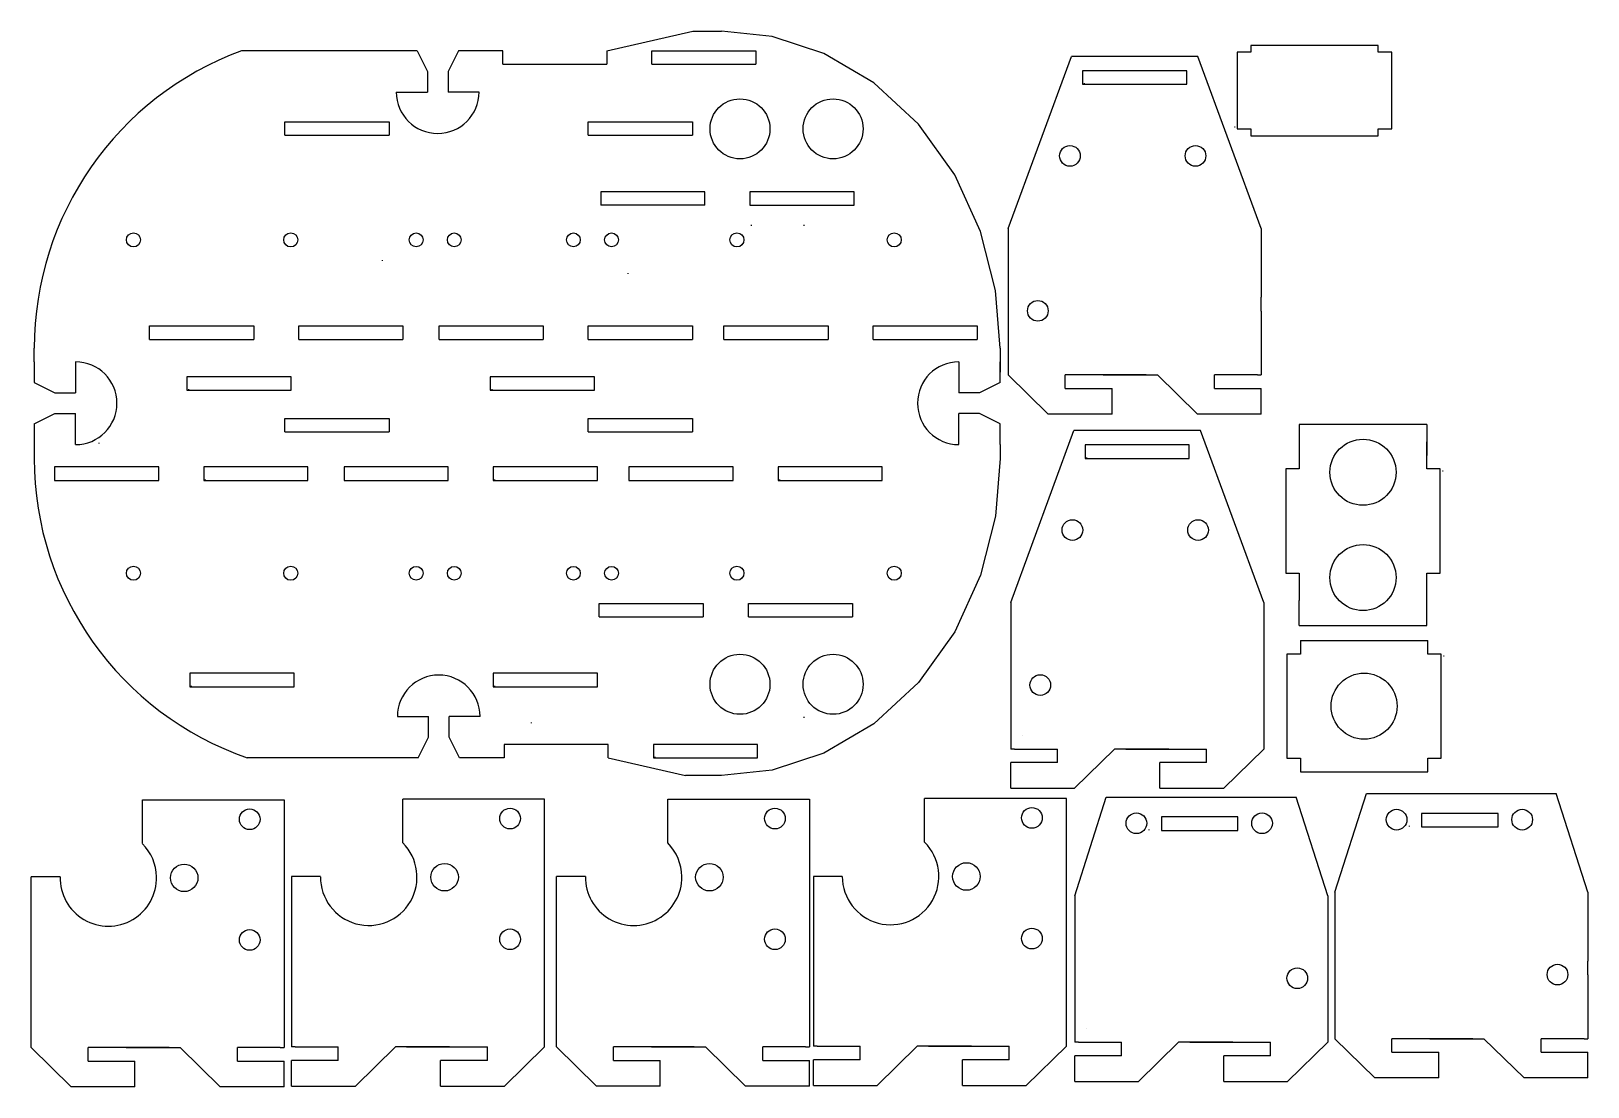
# Model space of a CAD drawing. Extents: x 1 to 227, y 2 to 155.
import ezdxf

# ---------------------------------------------------------------- set-up
doc = ezdxf.new("R2010")
doc.units = 0
doc.layers.add('DXF_JUST_HOLES_MODEL_TOP_S', color=2, linetype='CONTINUOUS')
doc.layers.add('LAYER1', color=7, linetype='CONTINUOUS')

msp = doc.modelspace()

# ---------------------------------------------------------------- linework, layer by layer
at = {"layer": 'DXF_JUST_HOLES_MODEL_TOP_S', "color": 2}
for centre, start, end in [((144.76, 53.14), 90, 270), ((144.76, 53.14), 270, 90), ((154.04, 10.63), 270, 90), ((154.04, 10.63), 90, 270), ((40.44, 7.95), 270, 90), ((40.44, 7.95), 90, 270), ((116.13, 8.05), 270, 90), ((116.13, 8.05), 90, 270)]:
    msp.add_arc(centre, 0.00025, start, end, dxfattribs=at)
at = {"layer": 'LAYER1', "color": 150}
for p, q in [((84.47, 152.41), (96.94, 155.25)), ((96.94, 155.25), (101.09, 155.25)), ((56.94, 152.41), (31.5, 152.41)), ((56.94, 152.41), (58.44, 149.41)), ((62.94, 152.41), (61.44, 149.41)), ((69.37, 152.41), (62.94, 152.41)), ((69.37, 150.46), (69.37, 152.41)), ((84.47, 152.41), (84.47, 150.46)), ((91, 150.46), (91, 152.41)), ((91, 152.41), (106.1, 152.41)), ((105.55, 152.41), (106.1, 152.41)), ((106.1, 152.41), (106.1, 150.46)), ((142.69, 126.65), (151.87, 151.59)), ((170.22, 151.59), (151.87, 151.59)), ((179.39, 126.65), (170.22, 151.59)), ((177.88, 152.18), (175.93, 152.18)), ((175.93, 152.18), (175.93, 141.08)), ((196.38, 153.18), (177.88, 153.18)), ((177.88, 153.18), (177.88, 152.18)), ((196.38, 152.18), (196.38, 153.18)), ((198.33, 152.18), (196.38, 152.18)), ((198.33, 141.08), (198.33, 152.18)), ((58.44, 149.41), (58.44, 146.41)), ((61.44, 149.41), (61.44, 146.41)), ((69.37, 150.46), (84.47, 150.46)), ((91, 150.46), (106.1, 150.46)), ((168.59, 149.5), (153.49, 149.5)), ((153.49, 149.5), (153.49, 147.55)), ((168.59, 147.55), (168.59, 149.5)), ((153.49, 147.55), (168.59, 147.55)), ((153.74, 147.58), (153.74, 147.68)), ((53.94, 146.41), (58.44, 146.41)), ((65.94, 146.41), (61.44, 146.41)), ((37.79, 140.14), (37.79, 142.09)), ((37.79, 142.09), (52.89, 142.09)), ((37.79, 140.14), (52.89, 140.14)), ((52.33, 142.09), (52.89, 142.09)), ((52.89, 142.09), (52.89, 140.14)), ((81.79, 140.14), (81.79, 142.09)), ((81.79, 142.09), (96.89, 142.09)), ((81.79, 140.14), (96.89, 140.14)), ((96.33, 142.09), (96.89, 142.09)), ((96.89, 142.09), (96.89, 140.14)), ((175.6, 141.32), (175.5, 141.32)), ((175.93, 141.08), (177.88, 141.08)), ((177.88, 141.08), (177.88, 140.08)), ((177.88, 140.08), (196.38, 140.08)), ((196.38, 141.08), (198.33, 141.08)), ((196.38, 140.08), (196.38, 141.08)), ((98.69, 131.96), (83.59, 131.96)), ((83.59, 131.96), (83.59, 130.01)), ((98.69, 130.01), (98.69, 131.96)), ((120.33, 131.96), (105.23, 131.96)), ((105.23, 131.96), (105.23, 130.01)), ((120.33, 130.01), (120.33, 131.96)), ((98.69, 130.01), (83.59, 130.01)), ((105.23, 130.01), (120.33, 130.01)), ((105.47, 127.04), (105.47, 127.14)), ((113.1, 127.04), (113.1, 127.14)), ((142.69, 126.65), (142.69, 116.65)), ((179.39, 126.65), (179.39, 116.65)), ((51.92, 121.92), (51.92, 122.02)), ((87.56, 120.05), (87.56, 120.15)), ((142.69, 116.65), (142.69, 114.65)), ((179.39, 114.65), (179.39, 116.65)), ((142.69, 114.65), (142.69, 112.65)), ((179.39, 114.65), (179.39, 112.65)), ((18.15, 110.55), (18.15, 112.5)), ((18.15, 112.5), (33.25, 112.5)), ((33.25, 112.5), (33.25, 110.55)), ((39.79, 110.55), (39.79, 112.5)), ((39.79, 112.5), (54.89, 112.5)), ((54.33, 112.5), (54.89, 112.5)), ((54.89, 112.5), (54.89, 110.55)), ((60.15, 110.55), (60.15, 112.5)), ((60.15, 112.5), (75.25, 112.5)), ((75.25, 112.5), (75.25, 110.55)), ((81.79, 110.55), (81.79, 112.5)), ((81.79, 112.5), (96.89, 112.5)), ((96.33, 112.5), (96.89, 112.5)), ((96.89, 112.5), (96.89, 110.55)), ((101.46, 110.55), (101.46, 112.5)), ((101.46, 112.5), (116.56, 112.5)), ((116.56, 112.5), (116.56, 110.55)), ((123.09, 110.55), (123.09, 112.5)), ((123.09, 112.5), (138.19, 112.5)), ((137.64, 112.5), (138.19, 112.5)), ((138.19, 112.5), (138.19, 110.55)), ((142.69, 112.65), (142.69, 105.4)), ((179.39, 112.65), (179.39, 105.4)), ((1.42, 107.29), (1.42, 109.29)), ((18.15, 110.55), (33.25, 110.55)), ((39.79, 110.55), (54.89, 110.55)), ((60.15, 110.55), (75.25, 110.55)), ((81.79, 110.55), (96.89, 110.55)), ((101.46, 110.55), (116.56, 110.55)), ((123.09, 110.55), (138.19, 110.55)), ((141.54, 109.29), (141.54, 105.79)), ((1.42, 107.29), (1.42, 104.29)), ((7.42, 107.29), (7.42, 102.79)), ((135.54, 107.29), (135.54, 102.79)), ((141.54, 104.29), (141.54, 107.29)), ((1.42, 104.29), (4.42, 102.79)), ((38.67, 105.14), (23.57, 105.14)), ((23.57, 105.14), (23.57, 103.19)), ((38.67, 103.19), (38.67, 105.14)), ((82.67, 105.14), (67.57, 105.14)), ((67.57, 105.14), (67.57, 103.19)), ((82.67, 103.19), (82.67, 105.14)), ((141.54, 104.29), (138.54, 102.79)), ((148.5, 99.72), (142.69, 105.4)), ((150.98, 103.45), (150.98, 105.4)), ((157.76, 105.4), (150.98, 105.4)), ((162.69, 105.4), (155.92, 105.4)), ((156.47, 105.4), (164.33, 105.4)), ((170.14, 99.72), (164.33, 105.4)), ((172.61, 103.45), (172.61, 105.4)), ((178.84, 105.4), (172.61, 105.4)), ((178.84, 105.4), (179.39, 105.4)), ((4.42, 102.79), (7.42, 102.79)), ((23.57, 103.19), (38.67, 103.19)), ((23.82, 103.22), (23.82, 103.32)), ((67.57, 103.19), (82.67, 103.19)), ((67.82, 103.22), (67.82, 103.32)), ((138.54, 102.79), (135.54, 102.79)), ((150.98, 103.45), (157.76, 103.45)), ((157.76, 103.35), (157.76, 103.45)), ((157.76, 102.87), (157.76, 103.35)), ((157.76, 99.72), (157.76, 102.87)), ((172.61, 103.45), (179.39, 103.45)), ((179.39, 103.35), (179.39, 103.45)), ((179.39, 102.87), (179.39, 103.35)), ((179.39, 99.72), (179.39, 102.87)), ((1.42, 98.29), (4.42, 99.79)), ((4.42, 99.79), (7.42, 99.79)), ((7.42, 95.29), (7.42, 99.79)), ((138.54, 99.79), (135.54, 99.79)), ((135.54, 95.29), (135.54, 99.79)), ((141.54, 98.29), (138.54, 99.79)), ((157.76, 99.72), (148.5, 99.72)), ((179.39, 99.72), (170.14, 99.72)), ((1.42, 98.29), (1.42, 95.29)), ((37.79, 97.14), (37.79, 99.09)), ((37.79, 99.09), (52.89, 99.09)), ((37.79, 97.14), (52.89, 97.14)), ((52.33, 99.09), (52.89, 99.09)), ((52.89, 99.09), (52.89, 97.14)), ((81.79, 97.14), (81.79, 99.09)), ((81.79, 99.09), (96.89, 99.09)), ((81.79, 97.14), (96.89, 97.14)), ((96.33, 99.09), (96.89, 99.09)), ((96.89, 99.09), (96.89, 97.14)), ((141.54, 95.29), (141.54, 98.29)), ((143.06, 72.39), (152.23, 97.33)), ((170.58, 97.33), (152.23, 97.33)), ((179.76, 72.39), (170.58, 97.33)), ((184.91, 98.21), (184.91, 95.71)), ((203.41, 98.21), (184.91, 98.21)), ((203.41, 98.21), (203.41, 93.73)), ((1.42, 95.29), (1.42, 93.29)), ((10.84, 95.44), (10.84, 95.54)), ((141.54, 95.29), (141.54, 93.29)), ((168.96, 95.24), (153.86, 95.24)), ((153.86, 95.24), (153.86, 93.29)), ((168.96, 93.29), (168.96, 95.24)), ((184.91, 95.71), (184.91, 91.76)), ((203.41, 91.76), (203.41, 95.71)), ((153.86, 93.29), (168.96, 93.29)), ((154.1, 93.32), (154.1, 93.42)), ((19.47, 92.05), (4.37, 92.05)), ((4.37, 92.05), (4.37, 90.1)), ((19.47, 90.1), (19.47, 92.05)), ((41.11, 92.05), (26.01, 92.05)), ((26.01, 92.05), (26.01, 90.1)), ((41.11, 90.1), (41.11, 92.05)), ((61.47, 92.05), (46.37, 92.05)), ((46.37, 92.05), (46.37, 90.1)), ((61.47, 90.1), (61.47, 92.05)), ((83.11, 92.05), (68.01, 92.05)), ((68.01, 92.05), (68.01, 90.1)), ((83.11, 90.1), (83.11, 92.05)), ((102.78, 92.05), (87.68, 92.05)), ((87.68, 92.05), (87.68, 90.1)), ((102.78, 90.1), (102.78, 92.05)), ((124.41, 92.05), (109.31, 92.05)), ((109.31, 92.05), (109.31, 90.1)), ((124.41, 90.1), (124.41, 92.05)), ((184.91, 91.76), (182.96, 91.76)), ((182.96, 91.76), (182.96, 76.66)), ((205.36, 91.76), (203.41, 91.76)), ((205.36, 76.66), (205.36, 91.76)), ((205.69, 91.51), (205.79, 91.51)), ((4.37, 90.1), (19.47, 90.1)), ((26.01, 90.1), (41.11, 90.1)), ((26.25, 90.13), (26.25, 90.23)), ((46.37, 90.1), (61.47, 90.1)), ((68.01, 90.1), (83.11, 90.1)), ((68.25, 90.13), (68.25, 90.23)), ((87.68, 90.1), (102.78, 90.1)), ((109.31, 90.1), (124.41, 90.1)), ((109.56, 90.13), (109.56, 90.23)), ((182.96, 76.66), (184.91, 76.66)), ((184.91, 76.66), (184.91, 72.71)), ((203.41, 76.66), (205.36, 76.66)), ((203.41, 72.71), (203.41, 76.66)), ((203.41, 69.08), (203.41, 74.68)), ((83.37, 70.32), (83.37, 72.27)), ((83.37, 72.27), (98.47, 72.27)), ((98.47, 72.27), (98.47, 70.32)), ((105, 70.32), (105, 72.27)), ((105, 72.27), (120.1, 72.27)), ((119.55, 72.27), (120.1, 72.27)), ((120.1, 72.27), (120.1, 70.32)), ((143.06, 72.39), (143.06, 62.39)), ((179.76, 72.39), (179.76, 62.39)), ((184.91, 69.08), (184.91, 72.71)), ((83.37, 70.32), (98.47, 70.32)), ((105, 70.32), (120.1, 70.32)), ((184.91, 69.08), (203.41, 69.08)), ((185.07, 66.9), (203.57, 66.9)), ((185.07, 66.9), (185.07, 64.92)), ((203.57, 64.92), (203.57, 66.9)), ((185.07, 64.92), (183.12, 64.92)), ((183.12, 64.92), (183.12, 49.82)), ((205.52, 64.92), (203.57, 64.92)), ((205.52, 49.82), (205.52, 64.92)), ((205.85, 64.68), (205.95, 64.68)), ((39.11, 62.14), (24.01, 62.14)), ((24.01, 62.14), (24.01, 60.19)), ((39.11, 60.19), (39.11, 62.14)), ((83.11, 62.14), (68.01, 62.14)), ((68.01, 62.14), (68.01, 60.19)), ((83.11, 60.19), (83.11, 62.14)), ((143.06, 62.39), (143.06, 60.39)), ((179.76, 62.39), (179.76, 60.39)), ((24.01, 60.19), (39.11, 60.19)), ((24.25, 60.22), (24.25, 60.32)), ((68.01, 60.19), (83.11, 60.19)), ((68.25, 60.22), (68.25, 60.32)), ((143.06, 60.39), (143.06, 58.39)), ((179.76, 60.39), (179.76, 58.39)), ((143.06, 58.39), (143.06, 51.14)), ((179.76, 58.39), (179.76, 51.14)), ((54.09, 55.87), (58.59, 55.87)), ((58.59, 52.87), (58.59, 55.87)), ((66.09, 55.87), (61.59, 55.87)), ((61.59, 52.87), (61.59, 55.87)), ((73.56, 54.91), (73.56, 55.01)), ((113.1, 55.7), (113.1, 55.8)), ((57.09, 49.87), (58.59, 52.87)), ((63.09, 49.87), (61.59, 52.87)), ((57.09, 49.87), (32.31, 49.87)), ((69.59, 49.87), (63.09, 49.87)), ((84.69, 51.82), (69.59, 51.82)), ((69.59, 51.82), (69.59, 49.87)), ((84.69, 49.87), (84.69, 51.82)), ((84.69, 49.87), (95.87, 47.32)), ((106.33, 51.82), (91.23, 51.82)), ((91.23, 51.82), (91.23, 49.87)), ((91.23, 49.87), (106.33, 49.87)), ((91.47, 49.9), (91.47, 50)), ((106.33, 49.87), (106.33, 51.82)), ((143.61, 51.14), (143.06, 51.14)), ((143.61, 51.14), (149.83, 51.14)), ((149.83, 49.19), (149.83, 51.14)), ((152.31, 45.46), (158.12, 51.14)), ((165.98, 51.14), (158.12, 51.14)), ((159.76, 51.14), (166.53, 51.14)), ((164.69, 51.14), (171.47, 51.14)), ((171.47, 49.19), (171.47, 51.14)), ((173.95, 45.46), (179.76, 51.14)), ((183.12, 49.82), (185.07, 49.82)), ((185.07, 49.82), (185.07, 47.85)), ((203.57, 49.82), (205.52, 49.82)), ((203.57, 47.85), (203.57, 49.82)), ((149.83, 49.19), (143.06, 49.19)), ((143.06, 49.09), (143.06, 49.19)), ((143.06, 48.61), (143.06, 49.09)), ((143.06, 45.46), (143.06, 48.61)), ((171.47, 49.19), (164.69, 49.19)), ((164.69, 49.09), (164.69, 49.19)), ((164.69, 48.61), (164.69, 49.09)), ((164.69, 45.46), (164.69, 48.61)), ((185.07, 47.85), (203.57, 47.85)), ((101.09, 47.32), (95.87, 47.32)), ((143.06, 45.46), (152.31, 45.46)), ((164.69, 45.46), (173.95, 45.46)), ((17.11, 43.79), (37.11, 43.79)), ((17.11, 43.79), (20.97, 43.79)), ((17.11, 43.79), (20.97, 43.79)), ((17.11, 37.43), (17.11, 43.79)), ((37.11, 43.79), (37.67, 43.79)), ((37.67, 43.79), (37.67, 7.85)), ((59.29, 43.89), (54.88, 43.89)), ((54.88, 37.53), (54.88, 43.89)), ((75.44, 43.89), (55.44, 43.89)), ((75.44, 7.95), (75.44, 43.89)), ((93.3, 43.89), (113.3, 43.89)), ((93.3, 43.89), (97.16, 43.89)), ((93.3, 43.89), (97.16, 43.89)), ((93.3, 37.53), (93.3, 43.89)), ((113.3, 43.89), (113.86, 43.89)), ((113.86, 43.89), (113.86, 7.95)), ((134.98, 43.99), (130.57, 43.99)), ((130.57, 37.63), (130.57, 43.99)), ((151.13, 43.99), (131.13, 43.99)), ((151.13, 8.05), (151.13, 43.99)), ((152.34, 29.88), (156.92, 44.19)), ((156.92, 44.19), (184.45, 44.19)), ((189.04, 29.88), (184.45, 44.19)), ((190.08, 30.4), (194.66, 44.71)), ((194.66, 44.71), (222.19, 44.71)), ((226.78, 30.4), (222.19, 44.71)), ((164.92, 41.3), (164.92, 39.35)), ((176.02, 41.3), (164.92, 41.3)), ((176.02, 39.35), (176.02, 41.3)), ((202.66, 41.82), (202.66, 39.87)), ((213.76, 41.82), (202.66, 41.82)), ((213.76, 39.87), (213.76, 41.82)), ((163.16, 39.38), (163.16, 39.48)), ((164.92, 39.35), (176.02, 39.35)), ((200.9, 39.9), (200.9, 40)), ((202.66, 39.87), (213.76, 39.87)), ((5.17, 32.64), (0.97, 32.63)), ((0.97, 7.85), (0.97, 32.63)), ((38.74, 32.65), (38.74, 7.95)), ((42.94, 32.65), (38.74, 32.65)), ((77.16, 7.95), (77.16, 32.66)), ((81.36, 32.66), (77.16, 32.66)), ((114.43, 32.67), (114.43, 8.05)), ((118.63, 32.67), (114.43, 32.67)), ((152.34, 29.88), (152.34, 19.88)), ((189.04, 29.88), (189.04, 19.88)), ((190.08, 30.4), (190.08, 20.4)), ((226.78, 30.4), (226.78, 20.4)), ((190.08, 20.4), (190.08, 18.4)), ((226.78, 18.4), (226.78, 20.4)), ((152.34, 19.88), (152.34, 17.88)), ((189.04, 19.88), (189.04, 17.88)), ((190.08, 18.4), (190.08, 16.4)), ((226.78, 18.4), (226.78, 16.4)), ((152.34, 17.88), (152.34, 15.88)), ((152.34, 15.88), (152.34, 8.63)), ((189.04, 17.88), (189.04, 15.88)), ((189.04, 15.88), (189.04, 8.63)), ((190.08, 16.4), (190.08, 9.15)), ((226.78, 16.4), (226.78, 9.15)), ((195.88, 3.47), (190.08, 9.15)), ((198.36, 7.2), (198.36, 9.15)), ((205.14, 9.15), (198.36, 9.15)), ((210.08, 9.15), (203.3, 9.15)), ((203.85, 9.15), (211.71, 9.15)), ((217.52, 3.47), (211.71, 9.15)), ((220, 7.2), (220, 9.15)), ((226.22, 9.15), (220, 9.15)), ((226.22, 9.15), (226.78, 9.15)), ((6.78, 2.17), (0.97, 7.85)), ((9.25, 5.9), (9.25, 7.85)), ((16.03, 7.85), (9.25, 7.85)), ((20.97, 7.85), (14.19, 7.85)), ((14.74, 7.85), (22.6, 7.85)), ((28.41, 2.17), (22.6, 7.85)), ((30.89, 5.9), (30.89, 7.85)), ((37.11, 7.85), (30.89, 7.85)), ((37.11, 7.85), (37.67, 7.85)), ((39.29, 7.95), (38.74, 7.95)), ((39.29, 7.95), (45.52, 7.95)), ((45.52, 6), (45.52, 7.95)), ((48, 2.27), (53.8, 7.95)), ((61.66, 7.95), (53.8, 7.95)), ((55.44, 7.95), (62.22, 7.95)), ((60.37, 7.95), (67.15, 7.95)), ((67.15, 6), (67.15, 7.95)), ((69.63, 2.27), (75.44, 7.95)), ((82.97, 2.27), (77.16, 7.95)), ((85.44, 6), (85.44, 7.95)), ((92.22, 7.95), (85.44, 7.95)), ((97.16, 7.95), (90.38, 7.95)), ((90.93, 7.95), (98.79, 7.95)), ((104.6, 2.27), (98.79, 7.95)), ((107.08, 6), (107.08, 7.95)), ((113.3, 7.95), (107.08, 7.95)), ((113.3, 7.95), (113.86, 7.95)), ((114.98, 8.05), (114.43, 8.05)), ((114.98, 8.05), (121.21, 8.05)), ((121.21, 6.1), (121.21, 8.05)), ((123.69, 2.37), (129.49, 8.05)), ((137.35, 8.05), (129.49, 8.05)), ((131.13, 8.05), (137.91, 8.05)), ((136.06, 8.05), (142.84, 8.05)), ((142.84, 6.1), (142.84, 8.05)), ((145.32, 2.37), (151.13, 8.05)), ((152.89, 8.63), (152.34, 8.63)), ((152.89, 8.63), (159.11, 8.63)), ((159.11, 6.68), (159.11, 8.63)), ((161.59, 2.95), (167.4, 8.63)), ((175.26, 8.63), (167.4, 8.63)), ((169.04, 8.63), (175.81, 8.63)), ((173.97, 8.63), (180.75, 8.63)), ((180.75, 6.68), (180.75, 8.63)), ((183.23, 2.95), (189.04, 8.63)), ((198.36, 7.2), (205.14, 7.2)), ((205.14, 7.1), (205.14, 7.2)), ((205.14, 6.61), (205.14, 7.1)), ((220, 7.2), (226.78, 7.2)), ((226.78, 7.1), (226.78, 7.2)), ((226.78, 6.61), (226.78, 7.1)), ((9.25, 5.9), (16.03, 5.9)), ((16.03, 5.8), (16.03, 5.9)), ((16.03, 5.31), (16.03, 5.8)), ((16.03, 2.17), (16.03, 5.31)), ((30.89, 5.9), (37.67, 5.9)), ((37.67, 5.8), (37.67, 5.9)), ((37.67, 5.31), (37.67, 5.8)), ((37.67, 2.17), (37.67, 5.31)), ((45.52, 6), (38.74, 6)), ((38.74, 5.9), (38.74, 6)), ((38.74, 5.41), (38.74, 5.9)), ((38.74, 2.27), (38.74, 5.41)), ((67.15, 6), (60.37, 6)), ((60.37, 5.9), (60.37, 6)), ((60.37, 5.41), (60.37, 5.9)), ((60.37, 2.27), (60.37, 5.41)), ((85.44, 6), (92.22, 6)), ((92.22, 5.9), (92.22, 6)), ((92.22, 5.41), (92.22, 5.9)), ((92.22, 2.27), (92.22, 5.41)), ((107.08, 6), (113.86, 6)), ((113.86, 5.9), (113.86, 6)), ((113.86, 5.41), (113.86, 5.9)), ((113.86, 2.27), (113.86, 5.41)), ((121.21, 6.1), (114.43, 6.1)), ((114.43, 6), (114.43, 6.1)), ((114.43, 5.51), (114.43, 6)), ((114.43, 2.37), (114.43, 5.51)), ((142.84, 6.1), (136.06, 6.1)), ((136.06, 6), (136.06, 6.1)), ((136.06, 5.51), (136.06, 6)), ((136.06, 2.37), (136.06, 5.51)), ((159.11, 6.68), (152.34, 6.68)), ((152.34, 6.58), (152.34, 6.68)), ((152.34, 6.1), (152.34, 6.58)), ((152.34, 2.95), (152.34, 6.1)), ((180.75, 6.68), (173.97, 6.68)), ((173.97, 6.58), (173.97, 6.68)), ((173.97, 6.1), (173.97, 6.58)), ((173.97, 2.95), (173.97, 6.1)), ((205.14, 3.47), (205.14, 6.61)), ((226.78, 3.47), (226.78, 6.61)), ((38.74, 2.27), (48, 2.27)), ((60.37, 2.27), (69.63, 2.27)), ((92.22, 2.27), (82.97, 2.27)), ((113.86, 2.27), (104.6, 2.27)), ((114.43, 2.37), (123.69, 2.37)), ((136.06, 2.37), (145.32, 2.37)), ((152.34, 2.95), (161.59, 2.95)), ((173.97, 2.95), (183.23, 2.95)), ((205.14, 3.47), (195.88, 3.47)), ((226.78, 3.47), (217.52, 3.47)), ((16.03, 2.17), (6.78, 2.17)), ((37.67, 2.17), (28.41, 2.17))]:
    msp.add_line(p, q, dxfattribs=at)
for points in [[(141.54, 109.29, 0), (140.86, 117.64, 0), (138.7, 126.2, 0), (134.94, 134.43, 0), (129.69, 141.78, 0), (123.22, 147.75, 0), (115.97, 152.02, 0), (108.45, 154.48, 0), (101.09, 155.25, 0)], [(141.54, 93.29, 0), (140.86, 84.93, 0), (138.7, 76.38, 0), (134.94, 68.14, 0), (129.69, 60.79, 0), (123.22, 54.82, 0), (115.97, 50.55, 0), (108.45, 48.09, 0), (101.09, 47.32, 0)]]:
    msp.add_polyline3d(points, dxfattribs=at)
for centre, radius in [((103.79, 141.08), 4.35), ((117.29, 141.08), 4.35), ((151.65, 137.16), 1.5), ((169.86, 137.16), 1.5), ((15.81, 124.98), 1.02), ((38.62, 124.98), 1.02), ((56.82, 124.98), 1), ((62.35, 124.98), 1), ((79.62, 124.98), 1), ((85.16, 124.98), 1), ((103.35, 124.98), 1.02), ((126.16, 124.98), 1.02), ((146.99, 114.69), 1.5), ((194.16, 91.28), 4.79), ((152.01, 82.9), 1.5), ((170.23, 82.9), 1.5), ((194.16, 76.01), 4.79), ((15.81, 76.64), 1.02), ((38.62, 76.64), 1.02), ((56.82, 76.64), 1), ((62.35, 76.64), 1), ((79.62, 76.64), 1), ((85.16, 76.64), 1), ((103.35, 76.64), 1.02), ((126.16, 76.64), 1.02), ((103.79, 60.54), 4.35), ((117.29, 60.54), 4.35), ((147.35, 60.43), 1.5), ((194.32, 57.37), 4.79), ((32.67, 40.97), 1.5), ((70.44, 41.07), 1.5), ((108.86, 41.07), 1.5), ((146.13, 41.17), 1.5), ((161.29, 40.39), 1.5), ((179.51, 40.39), 1.5), ((199.03, 40.91), 1.5), ((217.25, 40.91), 1.5), ((23.17, 32.47), 2), ((60.94, 32.57), 2), ((99.36, 32.57), 2), ((136.63, 32.67), 2), ((32.67, 23.47), 1.5), ((70.44, 23.57), 1.5), ((108.86, 23.57), 1.5), ((146.13, 23.67), 1.5), ((184.63, 17.92), 1.5), ((222.37, 18.44), 1.5)]:
    msp.add_circle(centre, radius, dxfattribs=at)
for centre, radius, start, end in [((47.39, 109.27), 45.97, 110.2293, 179.986), ((59.94, 146.41), 6, 180, 0), ((7.42, 101.29), 6, 270, 90), ((135.54, 101.29), 6, 90, 270), ((47.39, 93.3), 45.97, 180.0143, 250.846), ((60.09, 55.87), 6, 0, 180), ((12.17, 32.47), 7, 1.3589, 45.1003), ((49.94, 32.57), 7, 179.3927, 45.1003), ((88.36, 32.57), 7, 0.7515, 45.1003), ((125.63, 32.67), 7, 180, 45.1003), ((12.17, 32.47), 7, 178.6789, 1.3589), ((88.36, 32.57), 7, 179.2863, 0.7515)]:
    msp.add_arc(centre, radius, start, end, dxfattribs=at)

doc.saveas('drawing.dxf')
